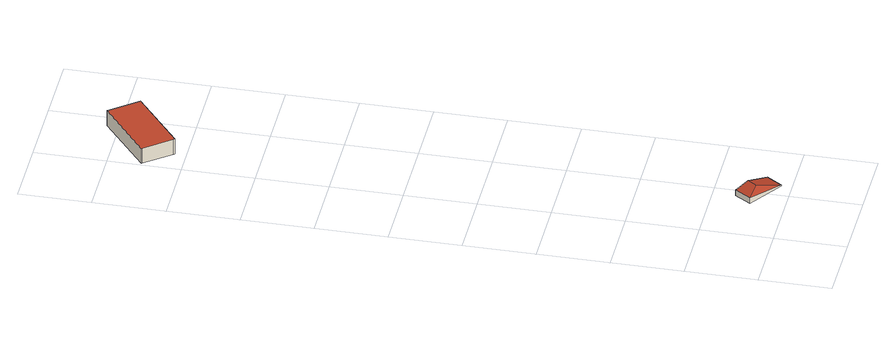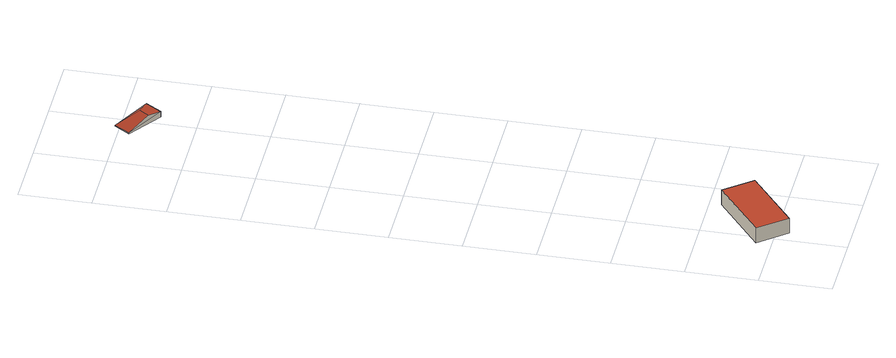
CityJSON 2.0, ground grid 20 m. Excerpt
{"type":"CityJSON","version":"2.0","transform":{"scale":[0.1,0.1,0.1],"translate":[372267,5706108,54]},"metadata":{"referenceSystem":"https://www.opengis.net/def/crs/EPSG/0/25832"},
"CityObjects":{
"building1":{"type":"Building","attributes":{"Gemeindeschluessel":"05911000","Geometrietyp2DReferenz":"3000","function":"51009_1610","roofType":"5000","measuredHeight":2.57},"geometry":[{"type":"Solid","lod":"2","boundaries":[[[[0,1,2,3]],[[4,5,1,0]],[[6,7,5,4]],[[3,2,7,6]],[[0,8,4]],[[6,9,3]],[[3,9,8,0]],[[4,8,9,6]],[[1,5,7,2]]]],"semantics":{"surfaces":[{"type":"WallSurface"},{"type":"RoofSurface"},{"type":"GroundSurface"}],"values":[[0,0,0,0,1,0,1,1,2]]}}]},
"building2":{"type":"Building","attributes":{"Gemeindeschluessel":"05911000","Geometrietyp2DReferenz":"3000","function":"31001_2050","roofType":"1000","measuredHeight":4.62,"storeysAboveGround":2},"geometry":[{"type":"Solid","lod":"2","boundaries":[[[[10,11,12,13]],[[14,15,11,10]],[[16,17,15,14]],[[18,19,17,16]],[[20,21,19,18]],[[13,12,21,20]],[[18,16,14,10,13,20]],[[11,15,17,19,21,12]]]],"semantics":{"surfaces":[{"type":"WallSurface"},{"type":"RoofSurface"},{"type":"GroundSurface"}],"values":[[0,0,0,0,0,0,1,2]]}}]}
},
"vertices":[
[140,8,86],[140,8,83],[169,52,83],[169,52,86],[44,74,100],[44,74,83],[73,118,100],[73,118,83],[92,66,109],[110,93,109],
[166,1835,56],[166,1835,9],[9,1710,9],[9,1710,56],[228,1757,56],[228,1757,9],[71,1632,56],[71,1632,9],[68,1636,56],[68,1636,9],[11,1707,56],[11,1707,9]
]}
